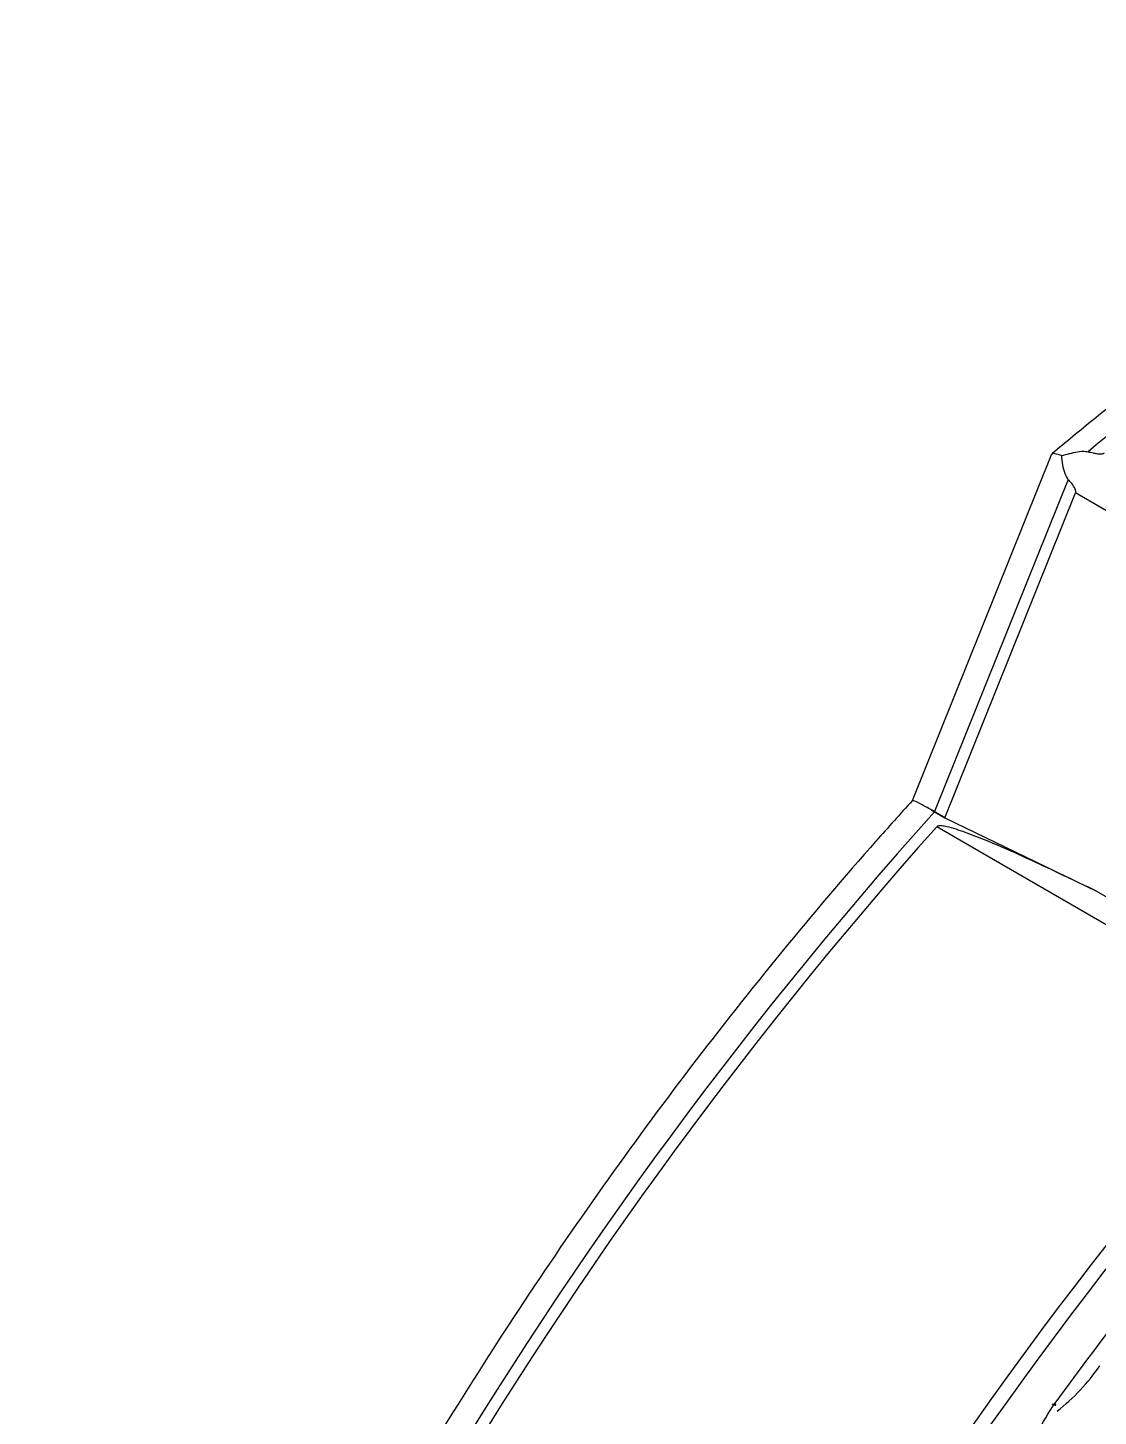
# Model space of a CAD drawing. Extents: x 7 to 135, y 1 to 99.
# Drawn here: x 80.232 to 81.772, y 22.835 to 24.833 of the extents above; entities that cross this region are included whole.
import ezdxf

# ---------------------------------------------------------------- set-up
doc = ezdxf.new("R2010")
doc.units = 0
doc.header["$MEASUREMENT"] = 0
doc.layers.add('OBJECT', color=7, linetype='CONTINUOUS')

msp = doc.modelspace()

# ---------------------------------------------------------------- linework, layer by layer
at = {"layer": 'OBJECT'}
for p, q in [((81.7052, 24.2195), (81.5046, 23.721)), ((81.7292, 24.1833), (81.5368, 23.7054)), ((81.5518, 23.6965), (81.7399, 24.1638)), ((81.5326, 23.7076), (81.5332, 23.7072)), ((81.5332, 23.7072), (81.5366, 23.705)), ((81.5518, 23.6965), (81.5332, 23.7072)), ((81.5366, 23.705), (81.5518, 23.6965)), ((81.5368, 23.7054), (81.5518, 23.6965)), ((81.5518, 23.6965), (81.7701, 23.5907)), ((81.7701, 23.5907), (82.0619, 23.4218))]:
    msp.add_line(p, q, dxfattribs=at)
at = {"layer": 'OBJECT', "flags": 128}
for points in [[(81.9868, 24.02), (81.8534, 24.0977), (81.7399, 24.1638)], [(82.0435, 23.3921), (81.9682, 23.4357), (81.6247, 23.6346), (81.5402, 23.6835)]]:
    msp.add_lwpolyline(points, dxfattribs=at)
at = {"layer": 'OBJECT'}
for centre, radius, start, end in [((87.5978, 17.1659), 9.1603, 123.47549, 129.60866), ((86.2512, 19.483), 6.3287, 138.15461, 161.41003), ((86.2669, 19.4742), 6.3294, 138.31374, 161.49101), ((86.7517, 19.1943), 6.3078, 138.28015, 161.51985), ((86.7513, 19.1943), 6.2867, 138.29163, 161.27335), ((86.5143, 19.3647), 5.9375, 140.50857, 144.01162), ((81.5326, 23.0747), 0.2941, 307.8572, 325.3965)]:
    msp.add_arc(centre, radius, start, end, dxfattribs=at)
msp.add_ellipse((81.5379, 23.5628), major_axis=(-0.02, 0.1471), ratio=0.402711, start_param=5.974338, end_param=6.042786, dxfattribs=at)
for points, knots in [([(82.5361, 24.8333), (82.5008, 24.8101), (82.391, 24.738), (82.2073, 24.6096), (81.9858, 24.445), (81.8189, 24.3135), (81.726, 24.2369), (81.706, 24.2204)], [0, 0, 0, 0, 0.126495, 0.39327, 0.660028, 0.926759, 1, 1, 1, 1]), ([(81.7054, 24.2194), (81.7064, 24.2203), (81.7082, 24.222), (81.7161, 24.219), (81.7199, 24.2176)], [0, 0, 0, 0, 0.523915, 1, 1, 1, 1]), ([(81.7199, 24.2176), (81.7273, 24.2196), (81.7386, 24.2227), (81.7518, 24.2243), (81.7566, 24.2234), (81.7577, 24.2232)], [0, 0, 0, 0, 0.60342, 0.908941, 1, 1, 1, 1]), ([(81.7577, 24.2232), (81.7601, 24.2226), (81.7641, 24.2216), (81.7695, 24.2206), (81.7737, 24.2201), (81.7768, 24.22), (81.7791, 24.2204), (81.7804, 24.2209), (81.7809, 24.2213), (81.7811, 24.2214)], [0, 0, 0, 0, 0.3217019, 0.5413701, 0.6931378, 0.8521132, 0.9158647, 0.9689662, 1, 1, 1, 1]), ([(81.7292, 24.1833), (81.7277, 24.186), (81.7218, 24.1964), (81.7207, 24.2086), (81.7199, 24.2176)], [0, 0, 0, 0, 0.262267, 1, 1, 1, 1]), ([(81.7399, 24.1638), (81.74, 24.1642), (81.7403, 24.1651), (81.7401, 24.167), (81.7386, 24.1716), (81.7346, 24.1771), (81.7309, 24.1814), (81.7292, 24.1833)], [0, 0, 0, 0, 0.047461, 0.109272, 0.225816, 0.646285, 1, 1, 1, 1]), ([(81.505, 23.7212), (81.4875, 23.7018), (81.4237, 23.6312), (81.3164, 23.5043), (81.1851, 23.3384), (81.0588, 23.1665), (80.9376, 22.9894), (80.8221, 22.8075), (80.7125, 22.6216), (80.6094, 22.4322), (80.5129, 22.2399), (80.4234, 22.0455), (80.3415, 21.8494), (80.2781, 21.6833), (80.244, 21.5827), (80.2322, 21.5479)], [0, 0, 0, 0, 0.0317307, 0.1157419, 0.1997423, 0.2837277, 0.3677018, 0.4516684, 0.5356313, 0.6195946, 0.7035613, 0.7875348, 0.8715194, 0.9555189, 1, 1, 1, 1]), ([(81.5326, 23.7076), (81.5271, 23.7106), (81.5156, 23.717), (81.5063, 23.7215), (81.5058, 23.7209), (81.5056, 23.7206)], [0, 0, 0, 0, 0.355199, 0.739234, 1, 1, 1, 1]), ([(81.7701, 23.5907), (81.7388, 23.6056), (81.6758, 23.6357), (81.6032, 23.6681), (81.5581, 23.6832), (81.5455, 23.6851), (81.5419, 23.6846), (81.5408, 23.6841), (81.5404, 23.6837), (81.5402, 23.6835)], [0, 0, 0, 0, 0.423313, 0.852654, 0.960453, 0.987769, 0.994063, 0.997437, 1, 1, 1, 1]), ([(81.6685, 22.7185), (81.6681, 22.7217), (81.6664, 22.7367), (81.6694, 22.7678), (81.6837, 22.8125), (81.7011, 22.8398), (81.71, 22.8538)], [0, 0, 0, 0, 0.080075, 0.381781, 0.683578, 1, 1, 1, 1]), ([(81.7056, 22.8532), (81.7069, 22.8525), (81.7094, 22.8511), (81.7115, 22.8507), (81.7119, 22.8515), (81.7106, 22.853), (81.71, 22.8538)], [0, 0, 0, 0, 0.250024, 0.500012, 0.750014, 1, 1, 1, 1])]:
    msp.add_open_spline(points, degree=3, knots=knots, dxfattribs=at)

doc.saveas('drawing.dxf')
